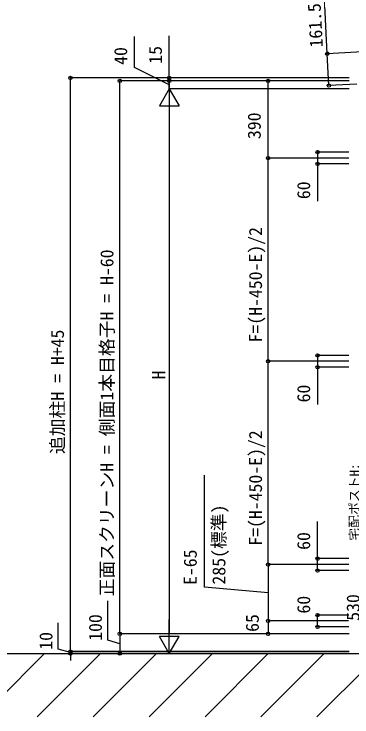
# Model space of a CAD drawing. Units: millimetres, scale not verified. Extents: x -6125 to 6125, y -9097 to 9042.
# Drawn here: x 62 to 1771, y 3033 to 6586 of the extents above; entities that cross this region are included whole.
import ezdxf
from ezdxf.enums import TextEntityAlignment as Align

# ---------------------------------------------------------------- set-up
doc = ezdxf.new("R2010")
doc.units = ezdxf.units.MM
doc.header["$LTSCALE"] = 50
doc.layers.add('0-6_YKK_A1', color=4, linetype='Continuous')
doc.layers.add('0-7_YKK_D', color=6, linetype='Continuous')
doc.styles.add('ＭＳ ゴシック', font='')
doc.styles.get('ＭＳ ゴシック').set_extended_font_data('MS Gothic')

msp = doc.modelspace()

# ---------------------------------------------------------------- linework, layer by layer
at = {"layer": '0-6_YKK_A1'}
for p, q in [((-5655.61, 3353.31), (4211.89, 3353.29)), ((217.06, 3353.31), (-103.06, 3033.19)), ((499.91, 3353.31), (179.78, 3033.19)), ((782.75, 3353.31), (462.63, 3033.19)), ((1065.59, 3353.31), (745.47, 3033.19)), ((1348.43, 3353.31), (1028.31, 3033.19)), ((1631.28, 3353.31), (1311.16, 3033.19)), ((1914.12, 3353.31), (1594, 3033.19))]:
    msp.add_line(p, q, dxfattribs=at)
at = {"layer": '0-7_YKK_D'}
for p, q in [((847.39, 6263.31), (847.39, 6476.76)), ((1824.9, 6395.2), (1645.88, 6385.82)), ((1757.39, 6263.31), (346.39, 6263.31)), ((347.39, 3363.31), (347.39, 6263.31)), ((1757.39, 6263.31), (846.39, 6263.31)), ((847.39, 6248.31), (847.39, 6263.31)), ((1757.39, 6248.31), (596.39, 6248.31)), ((597.39, 3453.31), (597.39, 6248.31)), ((1757.39, 6248.31), (846.39, 6248.31)), ((1757.39, 6248.31), (846.39, 6248.31)), ((847.39, 6208.31), (847.39, 6248.31)), ((847.39, 6248.31), (847.39, 6214.31)), ((1756.14, 6248.31), (1346.39, 6248.31)), ((1347.39, 5858.31), (1347.39, 6248.31)), ((1795.91, 6231.96), (1654.33, 6224.54)), ((847.39, 6208.31), (797.39, 6121.71)), ((1757.39, 6208.31), (846.39, 6208.31)), ((1757.39, 6208.31), (846.39, 6208.31)), ((847.39, 6208.31), (897.39, 6121.71)), ((847.39, 6208.31), (847.39, 6035.1)), ((797.39, 6121.71), (897.39, 6121.71)), ((847.39, 6108.31), (847.39, 3453.31)), ((1756.14, 5888.31), (1596.39, 5888.31)), ((1756.14, 5858.31), (1346.39, 5858.31)), ((1756.14, 5858.31), (1346.39, 5858.31)), ((1347.39, 4830.81), (1347.39, 5858.31)), ((1756.14, 5828.31), (1596.39, 5828.31)), ((1756.14, 4860.81), (1596.39, 4860.81)), ((1756.14, 4830.81), (1346.39, 4830.81)), ((1756.14, 4830.81), (1346.39, 4830.81)), ((1347.39, 3803.31), (1347.39, 4830.81)), ((1756.14, 4800.81), (1596.39, 4800.81)), ((1755.14, 3803.31), (1346.39, 3803.31)), ((1755.14, 3803.31), (1346.39, 3803.31)), ((1347.39, 3803.31), (1347.39, 3518.31)), ((1756.14, 3833.31), (1596.39, 3833.31)), ((1756.14, 3773.31), (1596.39, 3773.31)), ((847.39, 3353.31), (847.39, 3526.51)), ((1576.59, 3518.31), (1346.39, 3518.31)), ((1754.47, 3518.31), (1346.39, 3518.31)), ((1347.39, 3518.31), (1347.39, 3453.31)), ((1756.14, 3548.31), (1596.39, 3548.31)), ((1597.39, 3488.31), (1597.39, 3548.31)), ((1756.14, 3488.31), (1596.39, 3488.31)), ((1757.39, 3453.31), (596.39, 3453.31)), ((1757.39, 3453.31), (596.39, 3453.31)), ((597.39, 3453.31), (597.39, 3353.31)), ((1755.14, 3453.31), (1346.39, 3453.31)), ((847.39, 3353.31), (797.39, 3439.91)), ((897.39, 3439.91), (797.39, 3439.91)), ((847.39, 3353.31), (897.39, 3439.91)), ((1757.39, 3363.31), (346.39, 3363.31)), ((1757.39, 3363.31), (346.39, 3363.31)), ((1757.39, 3353.31), (346.39, 3353.31)), ((347.39, 3363.31), (347.39, 3353.31)), ((347.39, 3363.31), (347.39, 3353.31)), ((347.39, 3353.31), (347.39, 3319.31)), ((1757.39, 3353.31), (596.39, 3353.31)), ((1757.39, 3353.31), (846.39, 3353.31))]:
    msp.add_line(p, q, dxfattribs=at)
for points in [[(1655.33, 6224.59), (1646.88, 6385.87), (1630.32, 6701.82)], [(847.39, 6228.31), (672.02, 6316.42), (672.02, 6473.12)], [(1597.39, 5888.31), (1597.39, 5828.31), (1597.39, 5640.16)], [(1597.39, 4860.81), (1597.39, 4800.81), (1597.39, 4612.66)], [(1347.39, 3660.81), (1026.33, 3688.93), (1026.33, 4255.12)], [(1597.39, 3773.31), (1597.39, 3833.31), (1597.39, 4021.46)], [(597.39, 3403.31), (536.39, 3421.61), (536.39, 3619.56)], [(347.39, 3358.31), (286.39, 3376.61), (286.39, 3509.11)]]:
    msp.add_lwpolyline(points, dxfattribs=at)
for centre in [(1646.88, 6385.87), (347.39, 6263.31), (597.39, 6248.31), (847.39, 6263.31), (847.39, 6248.31), (847.39, 6248.31), (1347.39, 6248.31), (1655.33, 6224.59), (1347.39, 5858.31), (1347.39, 5858.31), (1597.39, 5888.31), (1597.39, 5828.31), (1597.39, 4860.81), (1347.39, 4830.81), (1347.39, 4830.81), (1597.39, 4800.81), (1597.39, 3833.31), (1347.39, 3803.31), (1347.39, 3803.31), (1597.39, 3773.31), (1597.39, 3548.31), (1347.39, 3518.31), (1347.39, 3518.31), (1597.39, 3488.31), (597.39, 3453.31), (597.39, 3453.31), (1347.39, 3453.31), (347.39, 3363.31), (347.39, 3363.31), (347.39, 3353.31), (597.39, 3353.31)]:
    msp.add_circle(centre, 8.5, dxfattribs=at)

# ---------------------------------------------------------------- texts
at = {"layer": '0-7_YKK_D', "style": 'ＭＳ ゴシック'}
for s, height, rotation, p in [('161.5', 65.98, 93, (1644.31, 6419.6)), ('40', 65.98, 90, (654.52, 6329.31)), ('15', 65.98, 90, (829.89, 6335)), ('390', 65.98, 90, (1329.89, 5954.1)), ('60', 65.98, 90, (1579.89, 5650.5)), ('F=(H-450-E)/2', 65.98, 90, (1336.36, 4926.01)), ('正面スクリーンH = 側面1本目格子H = H-60', 65.98, 90, (584.83, 3642.71)), ('追加柱H = H+45', 65.98, 90, (334.83, 4362.03)), ('H', 65.98, 90, (846.59, 4738.88)), ('60', 65.98, 90, (1579.89, 4623)), ('F=(H-450-E)/2', 65.98, 90, (1336.36, 3898.51)), ('宅配ポストH:', 47.65, 90, (1821.48, 3924.03)), ('285(標準)', 65.98, 90, (1151.16, 3702.28)), ('60', 65.98, 90, (1579.89, 3877.65)), ('E-65', 65.98, 90, (1006.33, 3700.23)), ('60', 65.98, 90, (1579.89, 3555.6)), ('530', 65.98, 90, (1829.89, 3519.1)), ('100', 65.98, 90, (526.39, 3417.8)), ('65', 65.98, 90, (1320.14, 3463.16)), ('10', 65.98, 90, (276.39, 3372.8))]:
    msp.add_text(s, height=height, rotation=rotation, dxfattribs=at).set_placement(p, align=Align.BOTTOM_LEFT)

doc.saveas('drawing.dxf')
